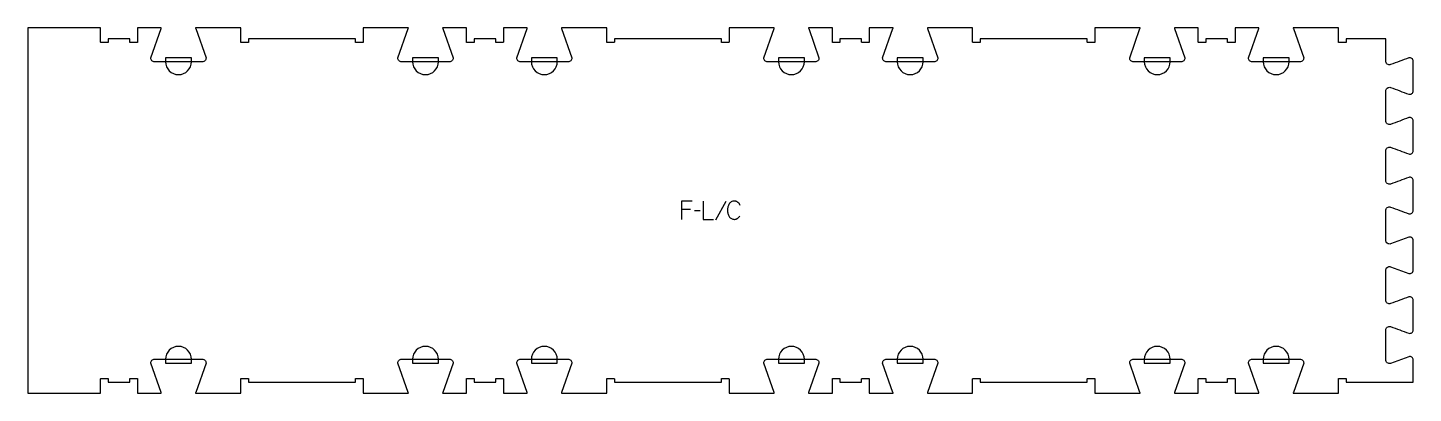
# Model space of a CAD drawing. Extents: x 0 to 2272, y 0 to 600.
import ezdxf

# ---------------------------------------------------------------- set-up
doc = ezdxf.new("R2010")
doc.units = 0
for name, color, linetype in [('1_ANYTOOL_1MMDEEP_LABELS_S', 2, 'CONTINUOUS'), ('4_ANYTOOL_CUTTHROUGH_OUTSI', 5, 'CONTINUOUS'), ('5_ANYTOOL_HALF_MILL_9MM_IN', 3, 'CONTINUOUS')]:
    doc.layers.add(name, color=color, linetype=linetype)

msp = doc.modelspace()

# ---------------------------------------------------------------- linework, layer by layer
at = {"layer": '1_ANYTOOL_1MMDEEP_LABELS_S'}
for p, q in [((1086.664063, 301.267692), (1072.178348, 301.267692)), ((1102.478348, 299.124835), (1093.692634, 299.03912)), ((1144.864063, 314.767692), (1127.678348, 283.996263))]:
    msp.add_line(p, q, dxfattribs=at)
for points in [[(1089.835491, 315.23912), (1072.178348, 315.23912), (1072.178348, 285.23912)], [(1107.621205, 315.23912), (1107.621205, 285.23912), (1124.721205, 285.23912)]]:
    msp.add_lwpolyline(points, dxfattribs=at)
msp.add_lwpolyline([(1168.478348, 307.73912, 0.059291), (1166.942187, 310.668537, 0.066881), (1164.728348, 313.117692, 0.04529), (1163.411363, 314.041569, 0.046757), (1161.947991, 314.708763, 0.04633), (1160.308079, 315.113095, 0.037303), (1158.621205, 315.23912, 0.054828), (1156.115565, 314.963535, 0.073548), (1153.772991, 314.065906, 0.073729), (1151.803669, 312.537673, 0.056205), (1150.285491, 310.546263, 0.033355), (1149.064322, 308.156388, 0.034965), (1148.180134, 305.623049, 0.034911), (1147.650106, 302.955042, 0.031589), (1147.478348, 300.23912, 0.032085), (1147.652851, 297.522492, 0.035383), (1148.190848, 294.855192, 0.035431), (1149.089337, 292.320035, 0.033598), (1150.328348, 289.931978, 0.058628), (1151.890549, 287.931092, 0.073381), (1153.912277, 286.412335, 0.072539), (1156.35825, 285.511281, 0.05208), (1158.964063, 285.23912, 0.033243), (1160.405437, 285.335057, 0.042283), (1161.814063, 285.646263, 0.042766), (1163.056759, 286.153353, 0.044269), (1164.192634, 286.867692, 0.055485), (1166.204429, 288.782593, 0.045948), (1167.792634, 291.067692)], format="xyb", dxfattribs=at)
at = {"layer": '4_ANYTOOL_CUTTHROUGH_OUTSI'}
msp.add_lwpolyline([(208.203, 543.5, -0.414214), (201.953, 549.75, -0.084368), (201.967035, 549.832588), (218.866148, 598.116195, 0.061178), (219.097563, 599.5), (180, 599.5), (180, 575.75, -0.414214), (179.75, 575.5), (167.75, 575.5, -0.414214), (167.5, 575.75), (167.5, 581.5), (132, 581.5), (132, 575.75, -0.414214), (131.75, 575.5), (119.75, 575.5, -0.414214), (119.5, 575.75), (119.5, 599.5), (0, 599.5), (0, 0), (119.5, 0), (119.5, 23.75, -0.414214), (119.75, 24), (131.75, 24, -0.414214), (132, 23.75), (132, 18), (167.5, 18), (167.5, 23.75, -0.414214), (167.75, 24), (179.75, 24, -0.414214), (180, 23.75), (180, 0), (219.097563, 0, 0.061784), (218.862569, 1.39487), (201.967035, 49.667412, -0.084368), (201.953, 49.75, -0.414214), (208.203, 56), (286.203, 56, -0.414214), (292.453, 49.75, -0.084368), (292.438965, 49.667412), (275.539852, 1.383805, 0.061178), (275.308437, 0), (349.5, 0), (349.5, 23.75, -0.414214), (349.75, 24), (361.75, 24, -0.414214), (362, 23.75), (362, 18), (537.5, 18), (537.5, 23.75, -0.414214), (537.75, 24), (549.75, 24, -0.414214), (550, 23.75), (550, 0), (599.75, 0), (624.191563, 0, 0.061784), (623.956569, 1.39487), (607.061035, 49.667412, -0.084368), (607.047, 49.75, -0.414214), (613.297, 56), (691.297, 56, -0.414214), (697.547, 49.75, -0.084368), (697.532965, 49.667412), (680.633852, 1.383805, 0.061178), (680.402437, 0), (719.5, 0), (719.5, 23.75, -0.414214), (719.75, 24), (731.75, 24, -0.414214), (732, 23.75), (732, 18), (767.5, 18), (767.5, 23.75, -0.414214), (767.75, 24), (779.75, 24, -0.414214), (780, 23.75), (780, 0), (819.097563, 0, 0.061784), (818.862569, 1.39487), (801.967035, 49.667412, -0.084368), (801.953, 49.75, -0.414214), (808.203, 56), (886.203, 56, -0.414214), (892.453, 49.75, -0.084368), (892.438965, 49.667412), (875.539852, 1.383805, 0.061178), (875.308437, 0), (949.5, 0), (949.5, 23.75, -0.414214), (949.75, 24), (961.75, 24, -0.414214), (962, 23.75), (962, 18), (1137.5, 18), (1137.5, 23.75, -0.414214), (1137.75, 24), (1149.75, 24, -0.414214), (1150, 23.75), (1150, 0), (1199.75, 0), (1224.191563, 0, 0.061784), (1223.956569, 1.39487), (1207.061035, 49.667412, -0.084368), (1207.047, 49.75, -0.414214), (1213.297, 56), (1291.297, 56, -0.414214), (1297.547, 49.75, -0.084368), (1297.532965, 49.667412), (1280.633852, 1.383805, 0.061178), (1280.402437, 0), (1319.5, 0), (1319.5, 23.75, -0.414214), (1319.75, 24), (1331.75, 24, -0.414214), (1332, 23.75), (1332, 18), (1367.5, 18), (1367.5, 23.75, -0.414214), (1367.75, 24), (1379.75, 24, -0.414214), (1380, 23.75), (1380, 0), (1419.097563, 0, 0.061784), (1418.862569, 1.39487), (1401.967035, 49.667412, -0.084368), (1401.953, 49.75, -0.414214), (1408.203, 56), (1486.203, 56, -0.414214), (1492.453, 49.75, -0.084368), (1492.438965, 49.667412), (1475.539852, 1.383805, 0.061178), (1475.308437, 0), (1499.75, 0), (1549.5, 0), (1549.5, 23.75, -0.414214), (1549.75, 24), (1561.75, 24, -0.414214), (1562, 23.75), (1562, 18), (1737.5, 18), (1737.5, 23.75, -0.414214), (1737.75, 24), (1749.75, 24, -0.414214), (1750, 23.75), (1750, 0), (1799.75, 0), (1824.191563, 0, 0.061784), (1823.956569, 1.39487), (1807.061035, 49.667412, -0.084368), (1807.047, 49.75, -0.414214), (1813.297, 56), (1891.297, 56, -0.414214), (1897.547, 49.75, -0.084368), (1897.532965, 49.667412), (1880.633852, 1.383805, 0.061178), (1880.402437, 0), (1919.5, 0), (1919.5, 23.75, -0.414214), (1919.75, 24), (1931.75, 24, -0.414214), (1932, 23.75), (1932, 18), (1967.5, 18), (1967.5, 23.75, -0.414214), (1967.75, 24), (1979.75, 24, -0.414214), (1980, 23.75), (1980, 0), (2019.097563, 0, 0.061784), (2018.862569, 1.39487), (2001.967035, 49.667412, -0.084368), (2001.953, 49.75, -0.414214), (2008.203, 56), (2086.203, 56, -0.414214), (2092.453, 49.75, -0.084368), (2092.438965, 49.667412), (2075.539852, 1.383805, 0.061178), (2075.308437, 0), (2099.75, 0), (2149.5, 0), (2149.5, 23.75, -0.414214), (2149.75, 24), (2161.75, 24, -0.414214), (2162, 23.75), (2162, 18), (2272.110808, 18), (2272.110808, 54.502619, 0.237079), (2269.793159, 59.115804, 0.237104), (2264.708642, 60.009892), (2234.947441, 49.015294, -0.015604), (2234.932645, 49.010347, -0.237079), (2229.405905, 49.98243, -0.237079), (2226.886721, 54.996762), (2226.887177, 103.502847, -0.237079), (2229.406361, 108.517176, -0.237077), (2234.932955, 109.489261, -0.015611), (2234.947756, 109.484312, 0.000004), (2264.72343, 98.484329, 0.236337), (2269.793159, 99.383351, 0.237079), (2272.110808, 103.996536), (2272.111264, 152.502621, 0.237079), (2269.793615, 157.115804, 0.237104), (2264.709098, 158.009892, -0.000004), (2234.947896, 147.015294, -0.015604), (2234.933101, 147.010347, -0.237079), (2229.406361, 147.98243, -0.237079), (2226.887177, 152.996762), (2226.887633, 201.502847, -0.237079), (2229.406817, 206.517176, -0.237077), (2234.93341, 207.489261, -0.015611), (2234.948212, 207.484312), (2264.723885, 196.484329, 0.236337), (2269.793615, 197.383351, 0.237079), (2272.111264, 201.996536), (2272.11172, 250.502621, 0.237079), (2269.79407, 255.115804, 0.237104), (2264.709554, 256.009892), (2234.948352, 245.015294, -0.015604), (2234.933557, 245.010347, -0.237079), (2229.406817, 245.98243, -0.237079), (2226.887633, 250.996762), (2226.888088, 299.502847, -0.237079), (2229.407273, 304.517176, -0.237077), (2234.933866, 305.489261, -0.015611), (2234.948668, 305.484312, 0.000004), (2264.724341, 294.484329, 0.236337), (2269.79407, 295.38335, 0.237079), (2272.11172, 299.996536), (2272.112176, 348.502621, 0.237079), (2269.794526, 353.115804, 0.237104), (2264.71001, 354.009892, -0.000004), (2234.948808, 343.015294, -0.015604), (2234.934013, 343.010347, -0.237079), (2229.407273, 343.98243, -0.237079), (2226.888088, 348.996762), (2226.888544, 397.502847, -0.237079), (2229.407728, 402.517176, -0.237077), (2234.934322, 403.489261, -0.015611), (2234.949123, 403.484312, 0.000004), (2264.724797, 392.484329, 0.236337), (2269.794526, 393.38335, 0.237079), (2272.112176, 397.996536), (2272.112632, 446.502621, 0.237079), (2269.794982, 451.115804, 0.237104), (2264.710466, 452.009892, -0.000004), (2234.949264, 441.015294, -0.015604), (2234.934468, 441.010347, -0.237079), (2229.407728, 441.98243, -0.237079), (2226.888544, 446.996762), (2226.889, 495.502847, -0.237079), (2229.408184, 500.517176, -0.237077), (2234.934778, 501.489261, -0.015611), (2234.949579, 501.484312, 0.000004), (2264.725253, 490.484329, 0.236337), (2269.794982, 491.38335, 0.237079), (2272.112632, 495.996536), (2272.113087, 544.502621, 0.237079), (2269.795438, 549.115804, 0.237104), (2264.710921, 550.009892, -0.000004), (2234.94972, 539.015294, -0.015604), (2234.934924, 539.010347, -0.502397), (2226.889, 544.996761), (2226.889, 581.5), (2162, 581.5), (2162, 575.75, -0.414214), (2161.75, 575.5), (2149.75, 575.5, -0.414214), (2149.5, 575.75), (2149.5, 599.5), (2075.308437, 599.5, 0.061784), (2075.543431, 598.10513), (2092.438965, 549.832588, -0.084368), (2092.453, 549.75, -0.414214), (2086.203, 543.5), (2008.203, 543.5, -0.414214), (2001.953, 549.75, -0.084368), (2001.967035, 549.832588), (2018.866148, 598.116195, 0.061178), (2019.097563, 599.5), (1980, 599.5), (1980, 575.75, -0.414214), (1979.75, 575.5), (1967.75, 575.5, -0.414214), (1967.5, 575.75), (1967.5, 581.5), (1932, 581.5), (1932, 575.75, -0.414214), (1931.75, 575.5), (1919.75, 575.5, -0.414214), (1919.5, 575.75), (1919.5, 599.5), (1880.402437, 599.5, 0.061784), (1880.637431, 598.10513), (1897.532965, 549.832588, -0.084368), (1897.547, 549.75, -0.414214), (1891.297, 543.5), (1813.297, 543.5, -0.414214), (1807.047, 549.75, -0.084368), (1807.061035, 549.832588), (1823.960148, 598.116195, 0.061178), (1824.191563, 599.5), (1799.75, 599.5), (1750, 599.5), (1750, 575.75, -0.414214), (1749.75, 575.5), (1737.75, 575.5, -0.414214), (1737.5, 575.75), (1737.5, 581.5), (1562, 581.5), (1562, 575.75, -0.414214), (1561.75, 575.5), (1549.75, 575.5, -0.414214), (1549.5, 575.75), (1549.5, 599.5), (1499.75, 599.5), (1475.308437, 599.5, 0.061784), (1475.543431, 598.10513), (1492.438965, 549.832588, -0.084368), (1492.453, 549.75, -0.414214), (1486.203, 543.5), (1408.203, 543.5, -0.414214), (1401.953, 549.75, -0.084368), (1401.967035, 549.832588), (1418.866148, 598.116195, 0.061178), (1419.097563, 599.5), (1380, 599.5), (1380, 575.75, -0.414214), (1379.75, 575.5), (1367.75, 575.5, -0.414214), (1367.5, 575.75), (1367.5, 581.5), (1332, 581.5), (1332, 575.75, -0.414214), (1331.75, 575.5), (1319.75, 575.5, -0.414214), (1319.5, 575.75), (1319.5, 599.5), (1280.402437, 599.5, 0.061784), (1280.637431, 598.10513), (1297.532965, 549.832588, -0.084368), (1297.547, 549.75, -0.414214), (1291.297, 543.5), (1213.297, 543.5, -0.414214), (1207.047, 549.75, -0.084368), (1207.061035, 549.832588), (1223.960148, 598.116195, 0.061178), (1224.191563, 599.5), (1150, 599.5), (1150, 575.75, -0.414214), (1149.75, 575.5), (1137.75, 575.5, -0.414214), (1137.5, 575.75), (1137.5, 581.5), (962, 581.5), (962, 575.75, -0.414214), (961.75, 575.5), (949.75, 575.5, -0.414214), (949.5, 575.75), (949.5, 599.5), (875.308437, 599.5, 0.061784), (875.543431, 598.10513), (892.438965, 549.832588, -0.084368), (892.453, 549.75, -0.414214), (886.203, 543.5), (808.203, 543.5, -0.414214), (801.953, 549.75, -0.084368), (801.967035, 549.832588), (818.866148, 598.116195, 0.061178), (819.097563, 599.5), (780, 599.5), (780, 575.75, -0.414214), (779.75, 575.5), (767.75, 575.5, -0.414214), (767.5, 575.75), (767.5, 581.5), (732, 581.5), (732, 575.75, -0.414214), (731.75, 575.5), (719.75, 575.5, -0.414214), (719.5, 575.75), (719.5, 599.5), (680.402437, 599.5, 0.061784), (680.637431, 598.10513), (697.532965, 549.832588, -0.084368), (697.547, 549.75, -0.414214), (691.297, 543.5), (613.297, 543.5, -0.414214), (607.047, 549.75, -0.084368), (607.061035, 549.832588), (623.960148, 598.116195, 0.061178), (624.191563, 599.5), (550, 599.5), (550, 575.75, -0.414214), (549.75, 575.5), (537.75, 575.5, -0.414214), (537.5, 575.75), (537.5, 581.5), (362, 581.5), (362, 575.75, -0.414214), (361.75, 575.5), (349.75, 575.5, -0.414214), (349.5, 575.75), (349.5, 599.5), (275.308437, 599.5, 0.061784), (275.543431, 598.10513), (292.438965, 549.832588, -0.084368), (292.453, 549.75, -0.414214), (286.203, 543.5)], format="xyb", close=True, dxfattribs=at)
at = {"layer": '5_ANYTOOL_HALF_MILL_9MM_IN'}
for points in [[(225.953, 543.75, 1), (268.453, 543.75), (268.453, 550), (225.953, 550)], [(631.047, 543.75, 1), (673.547, 543.75), (673.547, 550), (631.047, 550)], [(825.953, 543.75, 1), (868.453, 543.75), (868.453, 550), (825.953, 550)], [(1231.047, 543.75, 1), (1273.547, 543.75), (1273.547, 550), (1231.047, 550)], [(1425.953, 543.75, 1), (1468.453, 543.75), (1468.453, 550), (1425.953, 550)], [(1831.047002, 543.74, 0.999765), (1873.547, 543.75), (1873.547, 550), (1831.047, 550)], [(2025.953002, 543.74, 0.999765), (2068.453, 543.75), (2068.453, 550), (2025.953, 550)], [(268.453, 55.5), (268.453, 55.75, 1), (225.953, 55.75), (225.953, 49.5), (268.453, 49.5)], [(673.547, 55.5), (673.547, 55.75, 1), (631.047, 55.75), (631.047, 49.5), (673.547, 49.5)], [(868.453, 55.5), (868.453, 55.75, 1), (825.953, 55.75), (825.953, 49.5), (868.453, 49.5)], [(1273.547, 55.5), (1273.547, 55.75, 1), (1231.047, 55.75), (1231.047, 49.5), (1273.547, 49.5)], [(1468.453, 55.5), (1468.453, 55.75, 1), (1425.953, 55.75), (1425.953, 49.5), (1468.453, 49.5)], [(1873.547, 55.75, 1), (1831.047, 55.75), (1831.047, 49.5), (1873.547, 49.5)], [(2068.453, 55.75, 1), (2025.953, 55.75), (2025.953, 49.5), (2068.453, 49.5)]]:
    msp.add_lwpolyline(points, format="xyb", close=True, dxfattribs=at)

doc.saveas('drawing.dxf')
